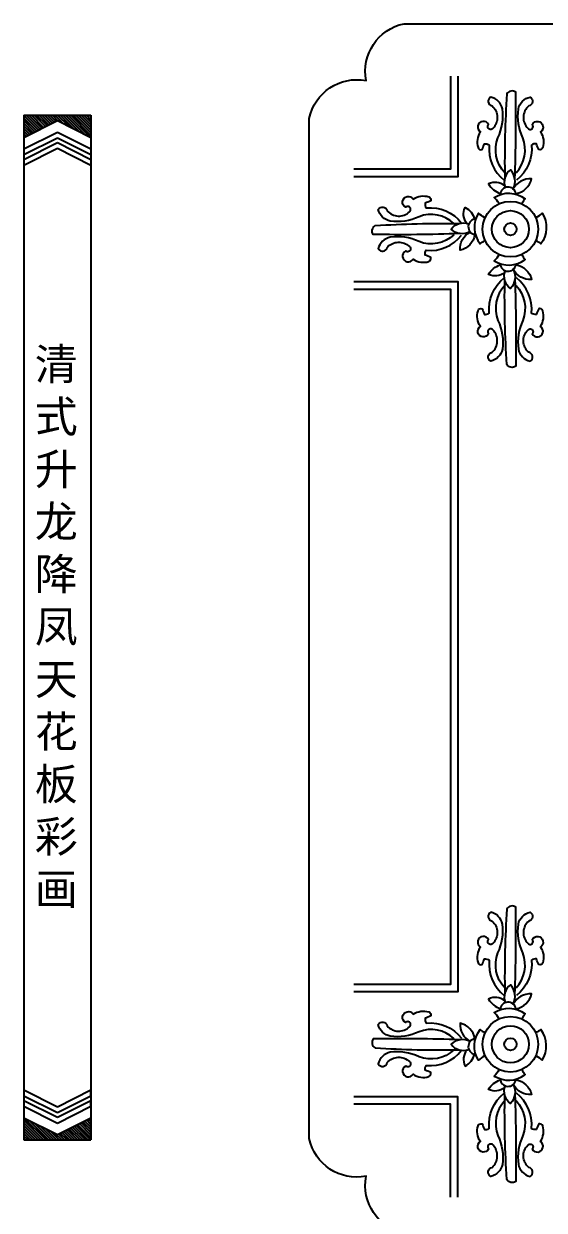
# Model space of a CAD drawing. Extents: x -66030 to 95157, y -13132 to 45879.
# Drawn here: x -17220 to -16377, y 2422 to 4344 of the extents above; entities that cross this region are included whole.
import ezdxf

# ---------------------------------------------------------------- set-up
doc = ezdxf.new("R2010")
doc.units = 0
doc.header["$LTSCALE"] = 100
doc.header["$MEASUREMENT"] = 0
for name, color, linetype in [('3', 11, 'CONTINUOUS'), ('7', 105, 'CONTINUOUS'), ('BH', 21, 'CONTINUOUS'), ('TEXT', 105, 'CONTINUOUS')]:
    doc.layers.add(name, color=color, linetype=linetype)
doc.styles.add('HZ', font='simhei.ttf')

# ---------------------------------------------------------------- blocks, each defined once
blk = doc.blocks.new('A$C7474708E')
at = {"layer": '3'}
for p, q in [((0, 1106.4), (0, 0)), ((0, 1106.4), (0, 1082.4)), ((0, 1106.4), (72.5, 1106.4)), ((72.5, 1106.4), (72.5, 0)), ((72.5, 1106.4), (72.5, 1082.4)), ((0, 1082.4), (36.3, 1100.6)), ((36.3, 1100.6), (72.5, 1082.4)), ((0, 1070), (36.3, 1088.1)), ((0, 1063.8), (36.3, 1081.9)), ((0, 1058.6), (36.3, 1076.8)), ((36.3, 1088.1), (72.5, 1070)), ((36.3, 1081.9), (72.5, 1063.8)), ((36.3, 1076.8), (72.5, 1058.6)), ((0, 1052.4), (36.3, 1070.6)), ((0, 1070), (0, 1063.8)), ((36.3, 1070.6), (72.5, 1052.4)), ((72.5, 1070), (72.5, 1063.8)), ((0, 1058.6), (0, 1052.4)), ((72.5, 1058.6), (72.5, 1052.4)), ((0, 54), (36.3, 35.9)), ((36.3, 35.9), (72.5, 54)), ((72.5, 47.8), (72.5, 54)), ((0, 47.8), (36.3, 29.6)), ((0, 42.7), (36.3, 24.5)), ((36.3, 29.6), (72.5, 47.8)), ((36.3, 24.5), (72.5, 42.7)), ((72.5, 36.4), (72.5, 42.7)), ((0, 36.4), (36.3, 18.3)), ((36.3, 18.3), (72.5, 36.4)), ((0, 24), (36.3, 5.9)), ((36.3, 5.9), (72.5, 24)), ((72.5, 0), (72.5, 24)), ((0, 0), (72.5, 0))]:
    blk.add_line(p, q, dxfattribs=at)
at = {"layer": 'BH'}
for p, q in [((15.8, 1090.3), (0, 1106.2)), ((13.9, 1089.4), (0, 1103.3)), ((17.7, 1091.3), (2.6, 1106.4)), ((19.6, 1092.2), (5.4, 1106.4)), ((21.5, 1093.2), (8.2, 1106.4)), ((23.4, 1094.1), (11.1, 1106.4)), ((25.3, 1095.1), (13.9, 1106.4)), ((27.1, 1096), (16.7, 1106.4)), ((29, 1096.9), (19.5, 1106.4)), ((30.9, 1097.9), (22.4, 1106.4)), ((32.8, 1098.8), (25.2, 1106.4)), ((34.7, 1099.8), (28, 1106.4)), ((37.2, 1100.1), (30.9, 1106.4)), ((42.9, 1097.2), (33.7, 1106.4)), ((48.5, 1094.4), (36.5, 1106.4)), ((54.2, 1091.6), (39.3, 1106.4)), ((59.8, 1088.8), (42.2, 1106.4)), ((65.5, 1085.9), (45, 1106.4)), ((71.2, 1083.1), (47.8, 1106.4)), ((72.5, 1084.6), (50.7, 1106.4)), ((72.5, 1087.4), (53.5, 1106.4)), ((72.5, 1090.2), (56.3, 1106.4)), ((72.5, 1093.1), (59.1, 1106.4)), ((72.5, 1095.9), (62, 1106.4)), ((72.5, 1098.7), (64.8, 1106.4)), ((72.5, 1101.5), (67.6, 1106.4)), ((72.5, 1104.4), (70.5, 1106.4)), ((12.1, 1088.5), (0, 1100.5)), ((10.2, 1087.5), (0, 1097.7)), ((8.3, 1086.6), (0, 1094.9)), ((6.4, 1085.6), (0, 1092)), ((4.5, 1084.7), (0, 1089.2)), ((2.6, 1083.7), (0, 1086.4)), ((0.7, 1082.8), (0, 1083.5)), ((21.3, 0), (0, 21.3)), ((18.4, 0), (0, 18.4)), ((15.6, 0), (0, 15.6)), ((24.1, 0), (0.2, 23.9)), ((26.9, 0), (5.8, 21.1)), ((29.7, 0), (11.5, 18.3)), ((32.6, 0), (17.2, 15.4)), ((63.7, 0), (50.6, 13.1)), ((66.5, 0), (52.5, 14)), ((69.3, 0), (54.4, 14.9)), ((72.2, 0), (56.3, 15.9)), ((72.5, 2.5), (58.2, 16.8)), ((72.5, 5.3), (60.1, 17.8)), ((72.5, 8.2), (61.9, 18.7)), ((72.5, 11), (63.8, 19.7)), ((72.5, 13.8), (65.7, 20.6)), ((72.5, 16.6), (67.6, 21.6)), ((72.5, 19.5), (69.5, 22.5)), ((72.5, 22.3), (71.4, 23.4)), ((12.8, 0), (0, 12.8)), ((9.9, 0), (0, 9.9)), ((7.1, 0), (0, 7.1)), ((4.3, 0), (0, 4.3)), ((1.5, 0), (0, 1.5)), ((35.4, 0), (22.8, 12.6)), ((38.2, 0), (28.5, 9.8)), ((41.1, 0), (34.1, 6.9)), ((43.9, 0), (37.4, 6.5)), ((46.7, 0), (39.3, 7.4)), ((49.5, 0), (41.2, 8.3)), ((52.4, 0), (43.1, 9.3)), ((55.2, 0), (45, 10.2)), ((58, 0), (46.9, 11.2)), ((60.9, 0), (48.7, 12.1))]:
    blk.add_line(p, q, dxfattribs=at)

msp = doc.modelspace()

# ---------------------------------------------------------------- linework, layer by layer
at = {"layer": '3'}
msp.add_lwpolyline([(-16757.4, 4190.3, -0.410539), (-16665.3, 4251.7, -0.410539), (-16603.9, 4343.8), (-14967.7, 4343.8, -0.410539), (-14906.4, 4251.7, -0.410539), (-14814.3, 4190.3), (-14814.3, 2538.7, -0.410539), (-14906.4, 2477.3, -0.410539), (-14967.7, 2385.2), (-16603.9, 2385.2, -0.410539), (-16665.3, 2477.3, -0.410539), (-16757.4, 2538.7)], format="xyb", close=True, dxfattribs=at)
for points in [[(-16528.6, 4258.8), (-16528.6, 4108.1), (-16685, 4108.1)], [(-16685, 3914.1), (-16528.6, 3914.1), (-16528.6, 2788.1), (-16685, 2788.1)], [(-16528.6, 2443.5), (-16528.6, 2594.1), (-16685, 2594.1)]]:
    msp.add_lwpolyline(points, dxfattribs=at)
for points in [[(-16424.5, 4092.5, 0.014595), (-16423.1, 4233.2, 0.450821), (-16437.3, 4230, 0.02096), (-16440.7, 4094.3)], [(-16440.8, 4102.5, -0.289784), (-16451.8, 4159.1, 0.147598), (-16444.6, 4205.7, 0.292099), (-16463.5, 4225.1, 0.694853), (-16461.3, 4210.6, -0.428907), (-16459.8, 4174.6, -1.064205), (-16467, 4180.7, 1.304563), (-16480.3, 4168.5, 0.228544), (-16484.1, 4143.2, 0.414038), (-16477.6, 4140.1, 0.04186), (-16473.8, 4149.2, -0.195787), (-16465.9, 4147.3, 0.256765), (-16441.5, 4090.2)], [(-16422.5, 4102.5, 0.289784), (-16411.5, 4159.1, -0.147598), (-16418.7, 4205.7, -0.292099), (-16399.8, 4225.1, -0.694853), (-16402, 4210.6, 0.428907), (-16403.5, 4174.6, 1.064205), (-16396.3, 4180.7, -1.304563), (-16383, 4168.5, -0.228544), (-16379.2, 4143.2, -0.414038), (-16385.7, 4140.1, -0.04186), (-16389.5, 4149.2, 0.195787), (-16397.4, 4147.3, -0.256765), (-16421.8, 4090.2)], [(-16427.3, 4076.4, 0.326914), (-16431.6, 4107.2, 0.342131), (-16439.9, 4078.5, 0.342131)], [(-16440.9, 4081.5, 0.295665), (-16466.9, 4084.4, 0.204274), (-16448, 4069.1, 0.204274)], [(-16422.7, 4068.7, 0.303649), (-16397.4, 4092.6, 0.297731), (-16427, 4076.2, 0.297731)], [(-16523, 4020.3, 0.289784), (-16579.6, 4031.3, -0.147598), (-16626.2, 4024.1, -0.292099), (-16645.6, 4042.9, -0.694853), (-16631.1, 4040.8, 0.428907), (-16595.1, 4039.3, 1.064205), (-16601.2, 4046.5, -1.304563), (-16589.1, 4059.8, -0.228544), (-16563.7, 4063.5, -0.414038), (-16560.6, 4057.1, -0.04186), (-16569.7, 4053.3, 0.195787), (-16567.8, 4045.4, -0.256765), (-16510.7, 4021)], [(-16450.5, 4053, 0.082529), (-16457.7, 4062.6, -0.31557), (-16407.8, 4060.3, 0.060665), (-16412.8, 4053, 0.060665)], [(-16502.1, 4020.4, -0.295665), (-16504.9, 4046.4, -0.204274), (-16489.6, 4027.5, -0.204274)], [(-16473.5, 4030, -0.082529), (-16483.1, 4037.2, 0.31557), (-16480.8, 3987.3, -0.060665), (-16473.5, 3992.3, -0.060665)], [(-16389.8, 4030, 0.082529), (-16380.2, 4037.2, -0.31557), (-16382.5, 3987.3, 0.060665), (-16389.8, 3992.3, 0.060665)], [(-16513, 4003.9, -0.014595), (-16653.8, 4002.6, -0.450821), (-16650.5, 4016.8, -0.02096), (-16514.8, 4020.2)], [(-16497, 4006.8, -0.326914), (-16527.7, 4011.1, -0.342131), (-16499, 4019.4, -0.342131)], [(-16523, 4002, -0.289784), (-16579.6, 3990.9, 0.147598), (-16626.2, 3998.1, 0.292099), (-16645.6, 3979.3, 0.694853), (-16631.1, 3981.5, -0.428907), (-16595.1, 3983, -1.064205), (-16601.2, 3975.8, 1.304563), (-16589.1, 3962.5, 0.228544), (-16563.7, 3958.7, 0.414038), (-16560.6, 3965.2, 0.04186), (-16569.7, 3969, -0.195787), (-16567.8, 3976.9, 0.256765), (-16510.7, 4001.3)], [(-16489.2, 4002.2, -0.303649), (-16513.1, 3976.9, -0.297731), (-16496.7, 4006.5, -0.297731)], [(-16450.5, 3969.3, -0.082529), (-16457.7, 3959.7, 0.31557), (-16407.8, 3962, -0.060665), (-16412.8, 3969.3, -0.060665)], [(-16440.9, 3940.7, -0.295665), (-16466.9, 3937.9, -0.204274), (-16448, 3953.2, -0.204274)], [(-16427.3, 3945.8, -0.326914), (-16431.6, 3915.1, -0.342131), (-16439.9, 3943.8, -0.342131)], [(-16422.7, 3953.5, -0.303649), (-16397.4, 3929.7, -0.297731), (-16427, 3946.1, -0.297731)], [(-16440.8, 3919.8, 0.289784), (-16451.8, 3863.2, -0.147598), (-16444.6, 3816.6, -0.292099), (-16463.5, 3797.2, -0.694853), (-16461.3, 3811.7, 0.428907), (-16459.8, 3847.7, 1.064205), (-16467, 3841.6, -1.304563), (-16480.3, 3853.7, -0.228544), (-16484.1, 3879.1, -0.414038), (-16477.6, 3882.1, -0.04186), (-16473.8, 3873, 0.195787), (-16465.9, 3874.9, -0.256765), (-16441.5, 3932.1)], [(-16424.5, 3929.7, -0.014595), (-16423.1, 3789, -0.450821), (-16437.3, 3792.2, -0.02096), (-16440.7, 3928)], [(-16422.5, 3919.8, -0.289784), (-16411.5, 3863.2, 0.147598), (-16418.7, 3816.6, 0.292099), (-16399.8, 3797.2, 0.694853), (-16402, 3811.7, -0.428907), (-16403.5, 3847.7, -1.064205), (-16396.3, 3841.6, 1.304563), (-16383, 3853.7, 0.228544), (-16379.2, 3879.1, 0.414038), (-16385.7, 3882.1, 0.04186), (-16389.5, 3873, -0.195787), (-16397.4, 3874.9, 0.256765), (-16421.8, 3932.1)], [(-16440.8, 2782.5, -0.289784), (-16451.8, 2839.1, 0.147598), (-16444.6, 2885.7, 0.292099), (-16463.5, 2905.1, 0.694853), (-16461.3, 2890.6, -0.428907), (-16459.8, 2854.6, -1.064205), (-16467, 2860.7, 1.304563), (-16480.3, 2848.5, 0.228544), (-16484.1, 2823.2, 0.414038), (-16477.6, 2820.1, 0.04186), (-16473.8, 2829.2, -0.195787), (-16465.9, 2827.3, 0.256765), (-16441.5, 2770.2)], [(-16424.5, 2772.5, 0.014595), (-16423.1, 2913.2, 0.450821), (-16437.3, 2910, 0.02096), (-16440.7, 2774.3)], [(-16422.5, 2782.5, 0.289784), (-16411.5, 2839.1, -0.147598), (-16418.7, 2885.7, -0.292099), (-16399.8, 2905.1, -0.694853), (-16402, 2890.6, 0.428907), (-16403.5, 2854.6, 1.064205), (-16396.3, 2860.7, -1.304563), (-16383, 2848.5, -0.228544), (-16379.2, 2823.2, -0.414038), (-16385.7, 2820.1, -0.04186), (-16389.5, 2829.2, 0.195787), (-16397.4, 2827.3, -0.256765), (-16421.8, 2770.2)], [(-16427.3, 2756.4, 0.326914), (-16431.6, 2787.2, 0.342131), (-16439.9, 2758.5, 0.342131)], [(-16422.7, 2748.7, 0.303649), (-16397.4, 2772.6, 0.297731), (-16427, 2756.2, 0.297731)], [(-16440.9, 2761.5, 0.295665), (-16466.9, 2764.4, 0.204274), (-16448, 2749.1, 0.204274)], [(-16450.5, 2733, 0.082529), (-16457.7, 2742.6, -0.31557), (-16407.8, 2740.3, 0.060665), (-16412.8, 2733, 0.060665)], [(-16523, 2700.3, 0.289784), (-16579.6, 2711.3, -0.147598), (-16626.2, 2704.1, -0.292099), (-16645.6, 2722.9, -0.694853), (-16631.1, 2720.8, 0.428907), (-16595.1, 2719.3, 1.064205), (-16601.2, 2726.5, -1.304563), (-16589.1, 2739.8, -0.228544), (-16563.7, 2743.5, -0.414038), (-16560.6, 2737.1, -0.04186), (-16569.7, 2733.3, 0.195787), (-16567.8, 2725.4, -0.256765), (-16510.7, 2701)], [(-16489.2, 2700, 0.303649), (-16513.1, 2725.3, 0.297731), (-16496.7, 2695.8, 0.297731)], [(-16473.5, 2672.3, 0.082529), (-16483.1, 2665.1, -0.31557), (-16480.8, 2715, 0.060665), (-16473.5, 2710, 0.060665)], [(-16389.8, 2672.3, -0.082529), (-16380.2, 2665.1, 0.31557), (-16382.5, 2715, -0.060665), (-16389.8, 2710, -0.060665)], [(-16513, 2698.3, 0.014595), (-16653.8, 2699.7, 0.450821), (-16650.5, 2685.4, 0.02096), (-16514.8, 2682.1)], [(-16497, 2695.5, 0.326914), (-16527.7, 2691.1, 0.342131), (-16499, 2682.9, 0.342131)], [(-16523, 2682, -0.289784), (-16579.6, 2670.9, 0.147598), (-16626.2, 2678.1, 0.292099), (-16645.6, 2659.3, 0.694853), (-16631.1, 2661.5, -0.428907), (-16595.1, 2663, -1.064205), (-16601.2, 2655.8, 1.304563), (-16589.1, 2642.5, 0.228544), (-16563.7, 2638.7, 0.414038), (-16560.6, 2645.2, 0.04186), (-16569.7, 2649, -0.195787), (-16567.8, 2656.9, 0.256765), (-16510.7, 2681.3)], [(-16502.1, 2681.9, 0.295665), (-16504.9, 2655.9, 0.204274), (-16489.6, 2674.7, 0.204274)], [(-16440.9, 2620.7, -0.295665), (-16466.9, 2617.9, -0.204274), (-16448, 2633.2, -0.204274)], [(-16450.5, 2649.3, -0.082529), (-16457.7, 2639.7, 0.31557), (-16407.8, 2642, -0.060665), (-16412.8, 2649.3, -0.060665)], [(-16422.7, 2633.5, -0.303649), (-16397.4, 2609.7, -0.297731), (-16427, 2626.1, -0.297731)], [(-16427.3, 2625.8, -0.326914), (-16431.6, 2595.1, -0.342131), (-16439.9, 2623.8, -0.342131)], [(-16440.8, 2599.8, 0.289784), (-16451.8, 2543.2, -0.147598), (-16444.6, 2496.6, -0.292099), (-16463.5, 2477.2, -0.694853), (-16461.3, 2491.7, 0.428907), (-16459.8, 2527.7, 1.064205), (-16467, 2521.6, -1.304563), (-16480.3, 2533.7, -0.228544), (-16484.1, 2559.1, -0.414038), (-16477.6, 2562.1, -0.04186), (-16473.8, 2553, 0.195787), (-16465.9, 2554.9, -0.256765), (-16441.5, 2612.1)], [(-16424.5, 2609.7, -0.014595), (-16423.1, 2469, -0.450821), (-16437.3, 2472.2, -0.02096), (-16440.7, 2608)], [(-16422.5, 2599.8, -0.289784), (-16411.5, 2543.2, 0.147598), (-16418.7, 2496.6, 0.292099), (-16399.8, 2477.2, 0.694853), (-16402, 2491.7, -0.428907), (-16403.5, 2527.7, -1.064205), (-16396.3, 2521.6, 1.304563), (-16383, 2533.7, 0.228544), (-16379.2, 2559.1, 0.414038), (-16385.7, 2562.1, 0.04186), (-16389.5, 2553, -0.195787), (-16397.4, 2554.9, 0.256765), (-16421.8, 2612.1)]]:
    msp.add_lwpolyline(points, format="xyb", dxfattribs=at)
for centre, radius in [((-16431.6, 4011.1), 45), ((-16431.6, 4011.1), 30), ((-16431.6, 4011.1), 10), ((-16431.6, 2691.1), 45), ((-16431.6, 2691.1), 30), ((-16431.6, 2691.1), 10)]:
    msp.add_circle(centre, radius, dxfattribs=at)
for centre, start, end in [((-16435.4, 4066.4), 10.2307, 177.0358), ((-16486.9, 4014.9), 92.9642, 259.7693), ((-16435.4, 3955.8), 182.9642, 349.7693), ((-16435.4, 2746.4), 10.2307, 177.0358), ((-16486.9, 2687.4), 100.2307, 267.0358), ((-16435.4, 2635.8), 182.9642, 349.7693)]:
    msp.add_arc(centre, 12.9, start, end, dxfattribs=at)
at = {"layer": '7'}
for points in [[(-16516.6, 4258.8), (-16516.6, 4096.1), (-16685, 4096.1)], [(-16685, 3926.1), (-16516.6, 3926.1), (-16516.6, 2776.1), (-16685, 2776.1)], [(-16516.6, 2443.5), (-16516.6, 2606.1), (-16685, 2606.1)]]:
    msp.add_lwpolyline(points, dxfattribs=at)

# ---------------------------------------------------------------- block references
at = {"layer": '3', "xscale": 1.5, "yscale": 1.5, "zscale": 1.5}
msp.add_blockref('A$C7474708E', (-17219.7, 2536.1), dxfattribs=at)

# ---------------------------------------------------------------- texts
at = {"layer": 'TEXT', "insert": (-17201.8, 3364.9), "char_height": 51, "attachment_point": 4, "style": 'HZ'}
msp.add_mtext('清\\P式\\P升\\P龙\\P降\\P凤\\P天\\P花\\P板\\P彩\\P画', dxfattribs=at)

doc.saveas('drawing.dxf')
